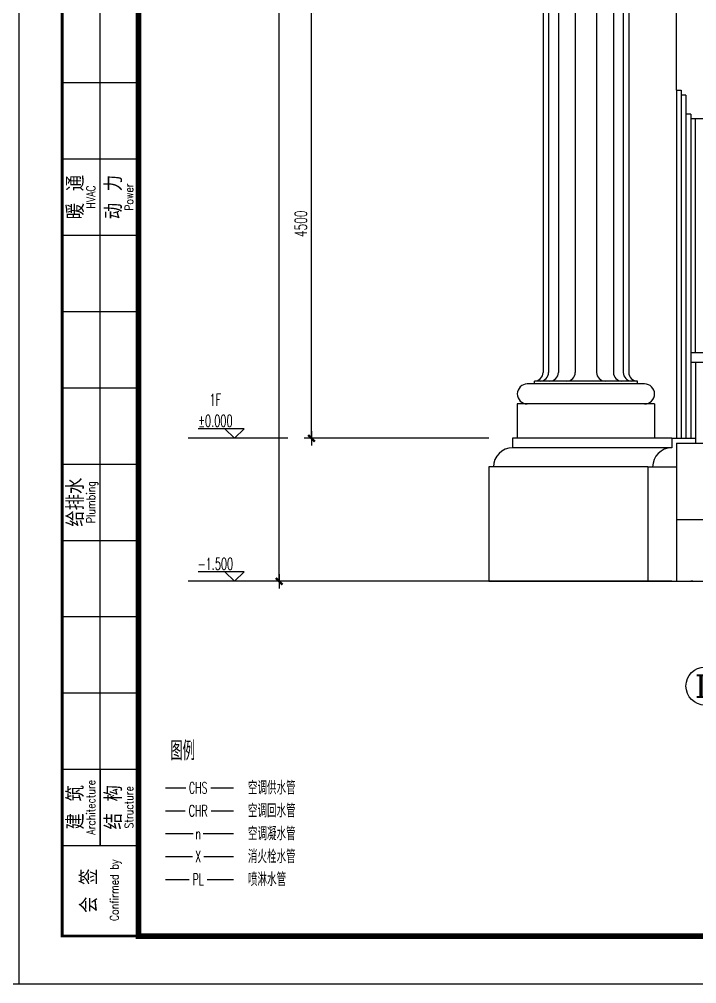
# Model space of a CAD drawing. Extents: x -345393 to -54719, y 203828 to 476815.
# Drawn here: x -261293 to -254185, y 226172 to 236287 of the extents above; entities that cross this region are included whole.
import ezdxf
from ezdxf.enums import TextEntityAlignment as Align

# ---------------------------------------------------------------- set-up
doc = ezdxf.new("R2010")
doc.units = 0
doc.header["$LTSCALE"] = 1000
doc.header["$MEASUREMENT"] = 0
doc.linetypes.add('DOTE', pattern=[2.42, 2, -0.2, 0.02, -0.2])
doc.layers.get('0').update_dxf_attribs({"color": 252, "linetype": 'CONTINUOUS'})
doc.layers.get('Defpoints').update_dxf_attribs({"color": 252, "linetype": 'CONTINUOUS'})
for name, color, linetype in [('A-外窗', 252, 'CONTINUOUS'), ('A-立面看线', 252, 'CONTINUOUS'), ('A-装饰构件', 252, 'CONTINUOUS'), ('AXIS', 252, 'CONTINUOUS'), ('AXIS_TEXT', 252, 'CONTINUOUS'), ('DIM_ELEV', 252, 'CONTINUOUS'), ('DOTE', 250, 'DOTE'), ('WALL', 252, 'CONTINUOUS'), ('图框', 252, 'CONTINUOUS'), ('暖通-水-管道-立管', 6, 'CONTINUOUS'), ('暖通-风-标注', 160, 'CONTINUOUS'), ('暖通-风-说明', 3, 'CONTINUOUS')]:
    doc.layers.add(name, color=color, linetype=linetype)
doc.styles.add('_TCH_AXIS', font='COMPLEX', dxfattribs={"bigfont": 'GBCBIG'})
doc.styles.add('COMPLEX', font='COMPLEX')
doc.styles.add('HZ-ZGBZ', font='romanc.shx', dxfattribs={"width": 0.65, "bigfont": '0hztxt.shx'})
doc.styles.add('NT3', font='romans.shx', dxfattribs={"width": 0.65, "bigfont": 'hztxt.shx'})
doc.styles.add('TKZ2_tjkts.shx', font='tjromant.shx', dxfattribs={"bigfont": 'tjkts.shx'})
doc.dimstyles.new('暖-标注50', dxfattribs={"dimscale": 0.5, "dimtxt": 250, "dimasz": 1, "dimexe": 150, "dimexo": 150, "dimgap": 100, "dimtad": 1, "dimdec": 0, "dimdsep": 46, "dimtxsty": 'HZ-ZGBZ', "dimblk": '_DIMX', "dimcen": 0.09, "dimclrt": 7, "dimadec": 0, "dimazin": 0, "dimtfac": 1, "dimtdec": 0, "dimtix": 1, "dimtmove": 2, "dimatfit": 3, "dimldrblk": '_DIMX', "dimfxl": 0, "dimtolj": 1, "dimtzin": 0, "dimarcsym": 0})

# ---------------------------------------------------------------- blocks, each defined once
blk = doc.blocks.new('TJAD_TK_A1')
at = {"layer": '图框'}
for p, q in [((1341.38, 356.45), (1341.38, 950.45)), ((500.38, 356.45), (1341.38, 356.45))]:
    blk.add_line(p, q, dxfattribs=at)
blk = doc.blocks.new('_AXISO')
blk.add_circle((0, 0), 0.5)
at = {"layer": 'AXIS_TEXT', "style": 'COMPLEX', "width": 1.041667}
blk.add_attdef('A', text='', height=0.56, dxfattribs=at).set_placement((-0.25, -0.28), (0.25, -0.28), align=Align.FIT)
blk = doc.blocks.new('_DIMX')
blk.add_line((-150, 0), (150, 0))
at = {"const_width": 50}
blk.add_lwpolyline([(-70, -70), (70, 70)], dxfattribs=at)
blk = doc.blocks.new('*D365')
at = {"layer": 'Defpoints', "color": 0}
for p in [(-258227, 236393), (-256292, 236393), (-256292, 231893)]:
    blk.add_point(p, dxfattribs=at)
at = {"layer": '暖通-风-标注', "color": 0, "lineweight": -2}
for p, q in [((-256367, 236393), (-258302, 236393)), ((-258227, 231894), (-258227, 236393)), ((-256367, 231893), (-258302, 231893))]:
    blk.add_line(p, q, dxfattribs=at)
at = {"layer": '暖通-风-标注', "color": 0, "lineweight": -2, "xscale": 0.5, "yscale": 0.5, "zscale": 0.5}
for p, rotation in [((-258227, 236393), 90), ((-258227, 231893), 270)]:
    blk.add_blockref('_DIMX', p, dxfattribs=dict(at, rotation=rotation))
at = {"layer": '暖通-风-标注', "color": 7, "insert": (-258339, 234143), "char_height": 125, "attachment_point": 5, "rotation": 90, "style": 'HZ-ZGBZ'}
blk.add_mtext('\\A1;4500', dxfattribs=at)
blk = doc.blocks.new('*D370')
at = {"layer": 'Defpoints', "color": 0}
for p in [(-258566, 252893), (-256204, 252893), (-256204, 230393)]:
    blk.add_point(p, dxfattribs=at)
at = {"layer": '暖通-风-标注', "color": 0, "lineweight": -2}
for p, q in [((-256279, 252893), (-258641, 252893)), ((-258566, 230394), (-258566, 252893)), ((-256279, 230393), (-258641, 230393))]:
    blk.add_line(p, q, dxfattribs=at)
at = {"layer": '暖通-风-标注', "color": 0, "lineweight": -2, "xscale": 0.5, "yscale": 0.5, "zscale": 0.5}
for p, rotation in [((-258566, 252893), 90), ((-258566, 230393), 270)]:
    blk.add_blockref('_DIMX', p, dxfattribs=dict(at, rotation=rotation))
at = {"layer": '暖通-风-标注', "color": 7, "insert": (-258679, 241643), "char_height": 125, "attachment_point": 5, "rotation": 90, "style": 'HZ-ZGBZ'}
blk.add_mtext('\\A1;22500', dxfattribs=at)

msp = doc.modelspace()

# ---------------------------------------------------------------- linework, layer by layer
for p, q in [((-260442.68185, 227622.36281), (-260442.68185, 240422.36281)), ((-260842.68185, 235622.36281), (-260042.68185, 235622.36281)), ((-260842.68185, 234822.36281), (-260042.68185, 234822.36281)), ((-260842.68185, 234022.36281), (-260042.68185, 234022.36281)), ((-260842.68185, 233222.36281), (-260042.68185, 233222.36281)), ((-260842.68185, 232422.36281), (-260042.68185, 232422.36281)), ((-260842.68185, 231622.36281), (-260042.68185, 231622.36281)), ((-260842.68185, 230822.36281), (-260042.68185, 230822.36281)), ((-260842.68185, 230022.36281), (-260042.68185, 230022.36281)), ((-260842.68185, 229222.36281), (-260042.68185, 229222.36281)), ((-260842.68185, 228422.36281), (-260042.68185, 228422.36281)), ((-260442.68185, 228422.36281), (-260442.68185, 227622.36281)), ((-260842.68185, 227622.36281), (-260042.68185, 227622.36281))]:
    msp.add_line(p, q)
at = {"layer": 'A-外窗'}
msp.add_line((-254197.37041, 232792.5295), (-254197.37041, 235242.5295), dxfattribs=at)
at = {"layer": 'A-立面看线'}
for p, q in [((-255797.37346, 246481.37637), (-255797.37346, 232582.5295)), ((-255738.57548, 246481.37637), (-255738.57548, 232582.5295)), ((-255635.67785, 246481.37637), (-255635.67785, 232582.5295)), ((-255459.28391, 246481.37637), (-255459.28391, 232582.5295)), ((-255235.46302, 246481.37637), (-255235.46302, 232582.5295)), ((-255059.06908, 246481.37637), (-255059.06908, 232582.5295)), ((-254956.17145, 246481.37637), (-254956.17145, 232582.5295)), ((-254897.37346, 246481.37637), (-254897.37346, 232582.5295)), ((-254732.37346, 232462.5295), (-255962.37346, 232462.5295)), ((-255887.37346, 232462.5295), (-255887.37346, 232492.5295)), ((-254807.37346, 232492.5295), (-255887.37346, 232492.5295)), ((-254807.37346, 232462.5295), (-254807.37346, 232492.5295)), ((-254627.37346, 232252.5295), (-256067.37346, 232252.5295)), ((-256067.37346, 232252.5295), (-256067.37346, 231892.5295)), ((-254627.37346, 232252.5295), (-254627.37346, 231892.5295)), ((-254447.37041, 231892.5295), (-256117.37346, 231892.5295)), ((-256117.37346, 231892.5295), (-256117.37346, 231792.5295)), ((-254447.37084, 231792.5295), (-256117.37346, 231792.5295)), ((-256367.37346, 231592.5295), (-256367.37346, 230392.5295)), ((-254697.37041, 231592.5295), (-256367.37346, 231592.5295))]:
    msp.add_line(p, q, dxfattribs=at)
for centre, radius, start, end in [((-255887.37346, 232582.5295), 90, 270, 0), ((-255828.57548, 232582.5295), 90, 270, 0), ((-255725.67785, 232582.5295), 90, 270, 0), ((-255549.28391, 232582.5295), 90, 270, 0), ((-255145.46302, 232582.5295), 90, 180, 270), ((-254969.06908, 232582.5295), 90, 180, 270), ((-254866.17145, 232582.5295), 90, 180, 270), ((-254807.37346, 232582.5295), 90, 180, 270), ((-255962.37346, 232357.5295), 105, 90, 270), ((-254732.37346, 232357.5295), 105, 270, 90), ((-256117.37346, 231592.5295), 200, 90, 180)]:
    msp.add_arc(centre, radius, start, end, dxfattribs=at)
at = {"layer": 'A-装饰构件'}
for p, q in [((-254397.37041, 235542.5295), (-254397.37041, 231892.5295)), ((-254347.37041, 235492.5295), (-254347.37041, 231892.5295)), ((-254297.37041, 235292.5295), (-254297.37041, 231892.5295)), ((-254247.37041, 235242.5295), (-254247.37041, 232792.5295)), ((-254247.37041, 232692.5295), (-254247.37041, 231892.5295)), ((-254447.37041, 231892.5295), (-254447.37041, 231792.5295)), ((-254447.37041, 231892.5295), (-254197.37041, 231892.5295))]:
    msp.add_line(p, q, dxfattribs=at)
msp.add_arc((-254447.37041, 231592.5295), 200, 90, 180, dxfattribs=at)
at = {"layer": 'AXIS'}
for p, q in [((-258934.75146, 231992.5295), (-259415.05671, 231992.5295)), ((-259034.75146, 231892.5295), (-259134.75146, 231992.5295)), ((-259034.75146, 231892.5295), (-258934.75146, 231992.5295)), ((-258934.75146, 230492.5295), (-259415.05671, 230492.5295)), ((-259034.75146, 230392.5295), (-259134.75146, 230492.5295)), ((-259034.75146, 230392.5295), (-258934.75146, 230492.5295))]:
    msp.add_line(p, q, dxfattribs=at)
at = {"layer": 'DIM_ELEV'}
for p, q in [((-258476.70608, 231893.07192), (-259519.82578, 231893.07192)), ((-258476.70608, 230393.07192), (-259519.82578, 230393.07192))]:
    msp.add_line(p, q, dxfattribs=at)
at = {"layer": 'DOTE'}
msp.add_line((-227827.38029, 230392.5295), (-256367.37346, 230392.5295), dxfattribs=at)
at = {"layer": 'WALL'}
for p, q in [((-254397.37041, 235542.5295), (-254397.37041, 237092.5295)), ((-254397.37041, 235542.5295), (-254347.37041, 235542.5295)), ((-254347.37041, 235542.5295), (-254347.37041, 235492.5295)), ((-254297.37041, 235492.5295), (-254347.37041, 235492.5295)), ((-254297.37041, 235492.5295), (-254297.37041, 235292.5295)), ((-254247.37041, 235292.5295), (-254297.37041, 235292.5295)), ((-254247.37041, 235292.5295), (-254247.37041, 235242.5295)), ((-253997.37041, 235242.5295), (-254247.37041, 235242.5295)), ((-254247.37041, 232792.5295), (-253997.37041, 232792.5295)), ((-254247.37041, 232792.5295), (-254247.37041, 232692.5295)), ((-254247.37041, 232692.5295), (-253997.37041, 232692.5295)), ((-254197.37041, 232692.5295), (-254197.37041, 231842.5295)), ((-254397.37041, 231842.5295), (-254397.37041, 230392.5295)), ((-254397.37041, 231842.5295), (-229797.38334, 231842.5295)), ((-254697.37041, 231592.5295), (-254697.37041, 230392.5295)), ((-254697.37041, 231592.5295), (-254397.37041, 231592.5295)), ((-254397.37041, 231042.5295), (-253997.37041, 231042.5295)), ((-256367.37346, 230392.5295), (-224785.34574, 230392.5295))]:
    msp.add_line(p, q, dxfattribs=at)
at = {"layer": '图框'}
for q in [(-261292.68185, 255872.36281), (-219242.68185, 226172.36281)]:
    msp.add_line((-261292.68185, 226172.36281), q, dxfattribs=at)
at = {"layer": '图框', "const_width": 60}
msp.add_lwpolyline([(-219742.68185, 255372.36281), (-260042.68185, 255372.36281), (-260042.68185, 226672.36281), (-219742.68185, 226672.36281)], close=True, dxfattribs=at)
at = {"layer": '图框', "const_width": 30}
msp.add_lwpolyline([(-260042.68185, 226672.36281), (-260842.68185, 226672.36281), (-260842.68185, 240422.36281), (-260042.68185, 240422.36281)], dxfattribs=at)
at = {"layer": '暖通-水-管道-立管'}
for p, q in [((-259757.9551, 228226.67303), (-259546.8965, 228226.67303)), ((-259284.61079, 228226.67303), (-259046.35157, 228226.67303)), ((-259757.9551, 227986.67303), (-259552.03936, 227986.67303)), ((-259279.46793, 227986.67303), (-259046.35157, 227986.67303)), ((-259757.9551, 227746.67303), (-259466.60947, 227746.67303)), ((-259364.89518, 227746.67303), (-259046.35157, 227746.67303)), ((-259757.9551, 227506.67303), (-259476.61079, 227506.67303)), ((-259354.8965, 227506.67303), (-259046.35157, 227506.67303)), ((-259757.9551, 227266.67303), (-259509.18222, 227266.67303)), ((-259322.32507, 227266.67303), (-259046.35157, 227266.67303))]:
    msp.add_line(p, q, dxfattribs=at)

# ---------------------------------------------------------------- block references
at = {"layer": 'AXIS'}
ref = msp.add_blockref('_AXISO', (-254097.38334, 229293.77524), dxfattribs=dict(at, xscale=400, yscale=400, zscale=400))
ref.add_attrib('A', 'L', dxfattribs={"layer": 'AXIS_TEXT', "height": 226.27417, "style": '_TCH_AXIS', "width": 1.4}).set_placement((-254210.52042, 229180.63815), (-253984.24625, 229180.63815), align=Align.FIT)
at = {"layer": '图框', "xscale": 50, "yscale": 50, "zscale": 50}
msp.add_blockref('TJAD_TK_A1', (-328361.63982, 208349.90246), dxfattribs=at)

# ---------------------------------------------------------------- texts
at = {"style": 'TKZ2_tjkts.shx'}
for s, p in [('暖 通', (-260703.01187, 234422.36281)), ('动 力', (-260303.01187, 234422.36281)), ('给排水', (-260703.01187, 231222.36281)), ('建 筑', (-260703.01187, 228022.36281)), ('结 构', (-260303.01187, 228022.36281)), ('会 签', (-260561.79967, 227147.36281))]:
    msp.add_text(s, height=180, rotation=90, dxfattribs=at).set_placement(p, align=Align.MIDDLE_CENTER)
at = {"style": 'TKZ2_tjkts.shx', "width": 0.8}
for s, p in [('Power', (-260141.46066, 234422.36281)), ('HVAC', (-260541.46066, 234422.36281)), ('Plumbing', (-260541.46066, 231222.36281)), ('Architecture', (-260541.46066, 228022.36281)), ('Structure', (-260141.46066, 228022.36281)), ('Confirmed by', (-260295.28536, 227152.94134))]:
    msp.add_text(s, height=90, rotation=90, dxfattribs=at).set_placement(p, align=Align.MIDDLE_CENTER)
at = {"layer": 'AXIS', "style": 'HZ-ZGBZ', "width": 0.6}
for s, p in [('1F', (-259234.6752, 232296.89291)), ('%%P0.000', (-259234.6752, 232074.83874)), ('-1.500', (-259234.6752, 230574.83874))]:
    msp.add_text(s, height=125, dxfattribs=at).set_placement(p, align=Align.MIDDLE)
at = {"layer": '暖通-风-说明', "style": 'NT3', "width": 0.65}
for s, height, p in [('图例', 200, (-259708.83872, 228615.32274)), ('空调供水管', 140, (-258893.77098, 228226.62135)), ('空调回水管', 140, (-258893.77098, 227986.62135)), ('空调凝水管', 140, (-258893.77098, 227746.62135)), ('消火栓水管', 140, (-258893.77098, 227506.62135)), ('喷淋水管', 140, (-258893.77098, 227266.62135))]:
    msp.add_text(s, height=height, dxfattribs=at).set_placement(p, align=Align.MIDDLE_LEFT)
at = {"layer": '暖通-风-说明', "style": 'HZ-ZGBZ', "width": 0.6}
for s, p in [('CHS', (-259415.74969, 228226.62135)), ('CHR', (-259415.74969, 227986.62135)), ('n', (-259415.74969, 227746.62135)), ('X', (-259415.74969, 227506.62135)), ('PL', (-259415.74969, 227266.62135))]:
    msp.add_text(s, height=120, dxfattribs=at).set_placement(p, align=Align.MIDDLE)

# ---------------------------------------------------------------- dimensions: what is measured, and where the dimension line sits
at = {"layer": '暖通-风-标注'}
for p1, p2, distance, picture, middle in [((-256204.03336, 230393.07192), (-256204.03336, 252893.07192), 2362.21248, '*D370', (-258678.74584, 241643.07192)), ((-256292.38639, 231893.07192), (-256292.38639, 236393.07192), 1934.31969, '*D365', (-258339.20608, 234143.07192))]:
    dim = msp.add_aligned_dim(p1=p1, p2=p2, distance=distance, dimstyle='暖-标注50', dxfattribs=at)
    dim.commit()
    dim.dimension.update_dxf_attribs({"geometry": picture, "text_midpoint": middle})

doc.saveas('drawing.dxf')
